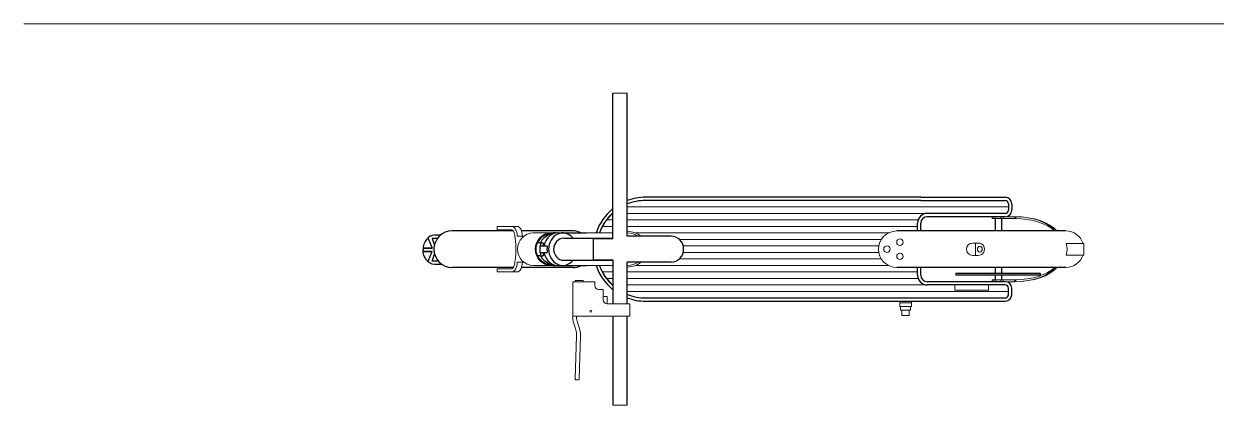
# Model space of a CAD drawing. Header units: millimetres. Extents: x 189 to 3861, y 181 to 2717.
# Drawn here: x 189 to 2025, y 619 to 1206 of the extents above; entities that cross this region are included whole.
import ezdxf

# ---------------------------------------------------------------- set-up
doc = ezdxf.new("R2010")
doc.units = ezdxf.units.MM
doc.layers.add('01_Contornos', color=7, linetype='Continuous', lineweight=20)

msp = doc.modelspace()

# ---------------------------------------------------------------- linework, layer by layer
at = {"color": 40, "true_color": 0xf8d731}
for p, q in [((1095.744, 875.512), (1095.744, 1099.019)), ((1117.744, 883.997), (1117.744, 1099.019)), ((1569.734, 939.012), (1145.734, 939.012)), ((1569.734, 939.012), (1699.734, 939.012)), ((1569.734, 934.012), (1145.734, 934.012)), ((1569.734, 934.012), (1699.734, 934.012)), ((1704.734, 929.012), (1704.734, 919.012)), ((1709.734, 929.012), (1709.734, 919.012)), ((1699.734, 914.012), (1579.734, 914.012)), ((1699.734, 909.012), (1579.734, 909.012)), ((1684.07, 906.012), (1684.07, 887.012)), ((1694.07, 906.012), (1694.07, 887.012)), ((942.16, 887.326), (848.346, 887.326)), ((1033.697, 887.326), (954.859, 887.326)), ((1117.744, 879.012), (1117.744, 896.054)), ((1793.071, 887.012), (1532.634, 887.012)), ((1564.734, 887.012), (1564.734, 899.012)), ((1569.734, 887.012), (1569.734, 899.012)), ((810.963, 875.572), (809.851, 875.572)), ((810.963, 875.572), (817.351, 860.572)), ((825.379, 875.572), (817.351, 875.572)), ((817.351, 875.572), (820.753, 865.364)), ((829.992, 880.572), (820.851, 880.572)), ((817.351, 860.572), (803.459, 860.572)), ((817.351, 860.572), (803.459, 860.572)), ((817.351, 860.572), (803.459, 860.572)), ((803.459, 860.572), (817.351, 860.572)), ((817.351, 855.572), (803.459, 855.572)), ((817.351, 855.572), (803.459, 855.572)), ((817.351, 855.572), (803.459, 855.572)), ((803.459, 855.572), (817.351, 855.572)), ((810.963, 840.572), (817.351, 855.572)), ((817.351, 840.572), (821.022, 851.586)), ((810.963, 840.572), (809.851, 840.572)), ((826.859, 840.572), (817.351, 840.572)), ((832.463, 835.572), (820.851, 835.572)), ((942.16, 830.697), (848.346, 830.697)), ((1033.697, 830.697), (954.859, 830.697)), ((1095.744, 842.511), (1095.744, 775.012)), ((1117.744, 775.012), (1117.744, 839.012)), ((1793.071, 831.012), (1532.634, 831.012)), ((1564.734, 819.012), (1564.734, 831.012)), ((1569.734, 819.012), (1569.734, 831.012)), ((1684.07, 831.012), (1684.07, 822.012)), ((1694.07, 831.012), (1694.07, 822.012)), ((1699.734, 809.012), (1579.734, 809.012)), ((1623.477, 822.012), (1753.477, 822.012)), ((1753.477, 819.012), (1623.477, 819.012)), ((1684.07, 819.012), (1684.07, 812.012)), ((1694.07, 819.012), (1694.07, 812.012)), ((1753.477, 822.012), (1753.477, 819.012)), ((1699.734, 804.012), (1579.734, 804.012)), ((1704.734, 789.012), (1704.734, 799.012)), ((1709.734, 789.012), (1709.734, 799.012)), ((1145.734, 784.012), (1569.734, 784.012)), ((1145.734, 779.012), (1569.734, 779.012)), ((1569.734, 784.012), (1699.734, 784.012)), ((1569.734, 779.012), (1699.734, 779.012)), ((1095.744, 756.012), (1095.744, 619.019)), ((1117.744, 619.019), (1117.744, 756.012))]:
    msp.add_line(p, q, dxfattribs=at)
for p, q in [((1010.618, 884.012), (1054.258, 884.012)), ((984.06, 869.012), (979.142, 869.012)), ((982.959, 864.012), (994.501, 864.012)), ((982.959, 864.012), (982.959, 854.012)), ((984.06, 869.012), (984.06, 864.012)), ((984.06, 869.012), (988.402, 869.012)), ((988.402, 869.012), (988.402, 864.012)), ((1019.832, 876.012), (1095.744, 876.012)), ((1065.25, 875.512), (1065.25, 842.511)), ((1065.25, 875.512), (1095.744, 875.512)), ((1185.27, 879.012), (1117.744, 879.012)), ((984.06, 849.012), (979.142, 849.012)), ((982.959, 854.012), (994.501, 854.012)), ((984.06, 854.012), (984.06, 849.012)), ((984.06, 849.012), (988.402, 849.012)), ((988.402, 854.012), (988.402, 849.012)), ((1010.618, 834.012), (1054.258, 834.012)), ((1019.832, 842.012), (1095.744, 842.012)), ((1065.25, 842.511), (1095.744, 842.511)), ((1185.27, 839.012), (1117.744, 839.012))]:
    msp.add_line(p, q)
for centre, radius, start, end in [((1145.734, 859.012), 80, 90, 110.479564), ((1699.734, 929.012), 10, 0, 90), ((1145.734, 859.012), 80, 128.672887, 161.790043), ((1145.734, 859.012), 75, 90, 111.912992), ((1699.734, 929.012), 5, 0, 90), ((1699.734, 919.012), 10, 270, 0), ((1699.734, 919.012), 5, 270, 0), ((1145.734, 859.012), 75, 131.799925, 160.528779), ((1579.734, 899.012), 15, 90, 180), ((1579.734, 899.012), 10, 90, 180), ((848.346, 859.012), 28.314, 90, 270), ((1033.697, 859.012), 28.314, 61.99935, 90), ((1033.697, 859.012), 28.314, 270, 298.00065), ((1145.734, 859.012), 80, 198.209957, 231.327113), ((1145.734, 859.012), 75, 199.471221, 228.200075), ((1579.734, 819.012), 15, 180, 270), ((1579.734, 819.012), 10, 180, 270), ((1699.734, 799.012), 10, 0, 90), ((1699.734, 799.012), 5, 0, 90), ((1145.734, 859.012), 75, 248.087008, 270), ((1145.734, 859.012), 80, 249.520436, 270), ((1699.734, 789.012), 10, 270, 0), ((1699.734, 789.012), 5, 270, 0)]:
    msp.add_arc(centre, radius, start, end, dxfattribs=at)
msp.add_arc((1145.734, 859.012), 80, 110.364135, 110.479564)
for centre, major_axis, ratio, start_param, end_param in [((1005.701, 859.012), (-28.978, 0), 0.86273015, 4.62743626, 7.93893436), ((1010.618, 859.012), (-28.978, 0), 0.86273015, 4.55867049, 5.87166846), ((1010.618, 859.012), (0, -25), 0.86933324, 2.96199593, 4.51103106), ((1018.383, 859.012), (0, -25), 0.86933324, 2.31855896, 7.106219), ((1000.266, 859.012), (-28.978, 0), 0.86273015, 4.71238898, 4.71239897), ((1015.795, 859.012), (0, -25), 0.86933324, 4.51103106, 4.9137469), ((1019.832, 859.012), (0, 17), 0.90910666, 0, 3.14159265), ((1185.27, 859.012), (0, -20), 0.96592583, 0, 3.14159265), ((1010.618, 859.012), (-28.978, 0), 0.86273015, 0.41151685, 1.72451481), ((1010.618, 859.012), (0, -25), 0.86933324, 4.9137469, 6.46278203)]:
    msp.add_ellipse(centre, major_axis=major_axis, ratio=ratio, start_param=start_param, end_param=end_param)
msp.add_ellipse((820.851, 858.072), major_axis=(0, 22.5), ratio=0.77777778, start_param=6.28318531, end_param=7.85398163, dxfattribs=at)
at = {"color": 40, "true_color": 0xf8d731, "extrusion": (0, 0, -1)}
msp.add_ellipse((820.851, 858.072), major_axis=(0, -22.5), ratio=0.77777778, start_param=6.28318531, end_param=7.85398163, dxfattribs=at)
at = {"layer": '01_Contornos'}
msp.add_line((188.539, 1205.76), (3860.633, 1205.76), dxfattribs=at)
at = {"layer": '01_Contornos', "color": 40, "true_color": 0xf8d731}
for p, q in [((1095.744, 1099.019), (1117.744, 1099.019)), ((1117.744, 924.012), (1704.734, 924.012)), ((1145.564, 934.012), (1699.734, 934.012)), ((1704.734, 929.012), (1704.734, 919.012)), ((1085.649, 904.012), (1095.744, 904.012)), ((1094.659, 914.012), (1095.744, 914.012)), ((1117.744, 914.012), (1579.734, 914.012)), ((1117.744, 904.012), (1565.592, 904.012)), ((1699.734, 914.012), (1579.734, 914.012)), ((1679.476, 909.012), (1679.476, 906.012)), ((1714.714, 909.012), (1679.476, 909.012)), ((1714.714, 906.012), (1679.476, 906.012)), ((1681.976, 909.012), (1681.976, 906.012)), ((1685.07, 909.012), (1685.07, 906.012)), ((1693.07, 909.012), (1693.07, 906.012)), ((1696.845, 909.012), (1696.845, 906.012)), ((1714.714, 909.012), (1714.714, 906.012)), ((1716.09, 909.005), (1716.09, 906.006)), ((940.185, 894.012), (917.465, 894.012)), ((917.465, 894.012), (917.465, 889.012)), ((940.185, 889.012), (917.465, 889.012)), ((940.185, 894.012), (948.194, 894.012)), ((972.9, 884.012), (1095.744, 884.012)), ((1074.938, 884.012), (1095.744, 884.012)), ((1079.316, 894.012), (1095.744, 894.012)), ((1117.744, 894.012), (1564.734, 894.012)), ((1130.211, 884.012), (1520.024, 884.012)), ((1532.634, 887.012), (1564.734, 887.012)), ((1564.734, 899.012), (1564.734, 887.012)), ((958.411, 879.012), (948.194, 879.012)), ((1198.048, 874.012), (1508.991, 874.012)), ((1203.976, 864.012), (1505.084, 864.012)), ((1658.353, 868.512), (1649.135, 868.512)), ((1653.917, 859.012), (1653.744, 868.512)), ((1820.83, 868.012), (1793.463, 868.012)), ((1820.83, 850.012), (1820.83, 868.012)), ((1203.976, 854.012), (1505.084, 854.012)), ((1658.353, 849.512), (1649.135, 849.512)), ((1653.917, 859.012), (1653.917, 849.512)), ((1793.463, 850.012), (1820.83, 850.012)), ((940.185, 829.012), (917.465, 829.012)), ((917.465, 824.012), (917.465, 829.012)), ((948.194, 839.012), (958.411, 839.012)), ((972.9, 834.012), (1095.744, 834.012)), ((1074.938, 834.012), (1095.744, 834.012)), ((1130.211, 834.012), (1520.024, 834.012)), ((1198.048, 844.012), (1508.991, 844.012)), ((1564.734, 831.012), (1532.634, 831.012)), ((1564.734, 831.012), (1564.734, 819.012)), ((940.185, 824.012), (917.465, 824.012)), ((940.185, 824.012), (948.194, 824.012)), ((1079.316, 824.012), (1095.744, 824.012)), ((1085.649, 814.012), (1095.744, 814.012)), ((1117.744, 824.012), (1564.734, 824.012)), ((1117.744, 814.012), (1565.592, 814.012)), ((1623.477, 819.012), (1623.477, 822.012)), ((1679.476, 809.012), (1679.476, 812.012)), ((1714.714, 812.012), (1679.476, 812.012)), ((1714.714, 809.012), (1679.476, 809.012)), ((1681.976, 809.012), (1681.976, 812.012)), ((1685.07, 809.012), (1685.07, 812.012)), ((1693.07, 809.012), (1693.07, 812.012)), ((1696.845, 809.012), (1696.845, 812.012)), ((1714.714, 809.012), (1714.714, 812.012)), ((1716.09, 809.019), (1716.09, 812.018)), ((1094.659, 804.012), (1095.744, 804.012)), ((1117.744, 804.012), (1579.734, 804.012)), ((1117.744, 794.012), (1704.734, 794.012)), ((1579.734, 804.012), (1622.178, 804.012)), ((1622.178, 804.012), (1622.178, 796.012)), ((1622.178, 796.012), (1672.382, 796.012)), ((1672.382, 796.012), (1673.796, 796.012)), ((1673.796, 804.012), (1699.734, 804.012)), ((1673.796, 796.012), (1673.796, 804.012)), ((1704.734, 789.012), (1704.734, 799.012)), ((1145.566, 784.012), (1699.734, 784.012)), ((1537.233, 779.012), (1537.233, 770.609)), ((1555.233, 776.604), (1537.233, 776.604)), ((1555.233, 779.012), (1555.233, 770.609)), ((1555.233, 770.609), (1537.233, 770.609)), ((1538.733, 765.174), (1538.733, 770.609)), ((1553.733, 765.174), (1538.733, 765.174)), ((1540.733, 757.091), (1540.733, 765.174)), ((1551.733, 757.091), (1540.733, 757.091)), ((1551.733, 765.174), (1551.733, 757.091)), ((1553.733, 770.609), (1553.733, 765.174)), ((1095.744, 619.019), (1117.744, 619.019))]:
    msp.add_line(p, q, dxfattribs=at)
at = {"layer": '01_Contornos', "color": 244, "true_color": 0x991b1e}
for p, q in [((1033.744, 756.012), (1033.744, 808.512)), ((1067.244, 809.012), (1034.244, 809.012)), ((1037.744, 811.012), (1049.744, 811.012)), ((1037.744, 811.012), (1037.744, 809.012)), ((1049.744, 811.012), (1049.744, 809.012)), ((1067.744, 808.512), (1067.744, 803.012)), ((1073.744, 797.012), (1080.244, 797.012)), ((1080.744, 796.512), (1080.744, 781.012)), ((1086.244, 786.012), (1080.744, 786.012)), ((1086.744, 775.012), (1086.744, 785.512)), ((1086.744, 775.012), (1121.744, 775.012)), ((1121.744, 775.012), (1121.744, 756.012)), ((1033.744, 756.012), (1039.744, 756.012)), ((1121.744, 756.012), (1033.744, 756.012)), ((1033.744, 756.012), (1036.744, 756.012)), ((1034.493, 748.246), (1038.536, 734.818)), ((1040.527, 748.246), (1044.57, 734.818)), ((1039.809, 726.169), (1037.76, 659.072)), ((1045.844, 726.099), (1043.872, 659.011)), ((1042.874, 658.07), (1038.76, 658.072))]:
    msp.add_line(p, q, dxfattribs=at)
at = {"layer": '01_Contornos', "color": 40, "true_color": 0xf8d731}
for centre in [(1517.634, 859.012), (1537.634, 869.932), (1537.634, 848.012)]:
    msp.add_circle(centre, 5, dxfattribs=at)
at = {"layer": '01_Contornos', "color": 244, "true_color": 0x991b1e}
msp.add_circle((1061.744, 763.512), 1.6, dxfattribs=at)
at = {"layer": '01_Contornos', "color": 40, "true_color": 0xf8d731}
for centre, radius, start, end in [((1145.649, 859.012), 75, 89.935243, 111.843195), ((1699.734, 929.012), 5, 0, 90), ((1699.734, 919.012), 5, 270, 0), ((1579.734, 899.012), 15, 90, 180), ((1532.634, 859.012), 28, 90, 270), ((1532.634, 859.012), 28, 90, 270), ((1793.071, 859.012), 28, 18.749341, 90), ((1649.417, 859.012), 9.5, 90.148922, 269.851078), ((1658.417, 859.012), 9.5, 269.615461, 90.384539), ((1770.139, 859.012), 25, 338.899804, 21.100196), ((1793.071, 859.012), 28, 270, 341.250659), ((1793.071, 859.012), 28, 352.478289, 7.521711), ((1579.734, 819.012), 15, 180, 270), ((1699.734, 799.012), 5, 0, 90), ((1699.734, 789.012), 5, 270, 0)]:
    msp.add_arc(centre, radius, start, end, dxfattribs=at)
at = {"layer": '01_Contornos'}
for centre, radius, start, end in [((1145.649, 859.012), 75, 131.713085, 160.528793), ((1145.649, 859.012), 75, 199.471209, 228.286915), ((1067.244, 808.512), 0.5, 0, 90), ((1080.244, 796.512), 0.5, 0, 90), ((1145.649, 859.012), 75, 248.156805, 270.063696)]:
    msp.add_arc(centre, radius, start, end, dxfattribs=at)
at = {"layer": '01_Contornos', "color": 244, "true_color": 0x991b1e}
for centre, radius, start, end in [((1034.244, 808.512), 0.5, 90, 180), ((1067.244, 808.512), 0.5, 0, 90), ((1073.744, 803.012), 6, 180, 270), ((1080.244, 796.512), 0.5, 0, 90), ((1086.744, 781.012), 6, 180, 270), ((1086.244, 785.512), 0.5, 0, 90), ((1053.644, 754.012), 20, 174.26083, 196.756035), ((1059.678, 754.012), 20, 174.26083, 196.756035), ((1009.809, 726.169), 30, 359.867098, 16.756035), ((1015.844, 726.169), 30, 359.867098, 16.756035), ((1038.76, 659.072), 1, 180, 270), ((1042.874, 659.07), 1, 269.936178, 356.633502)]:
    msp.add_arc(centre, radius, start, end, dxfattribs=at)
at = {"layer": '01_Contornos', "color": 40, "true_color": 0xf8d731}
for centre, major_axis, ratio, start_param, end_param in [((1714.714, 874.012), (-69.417, 0), 0.50419863, 3.52213985, 4.71238898), ((1714.714, 874.012), (66.417, 0), 0.52697283, 6.6637325, 7.85398163), ((1714.714, 874.012), (-66.417, 0), 0.48180373, 3.55993904, 4.71238898), ((940.185, 879.012), (0, 15), 0.53389957, 4.71238898, 6.28318531), ((940.185, 859.012), (0, -30), 0.19923501, 7.85398163, 9.42477796), ((948.194, 879.012), (0, 15), 0.53389957, 4.71238898, 6.28318531), ((972.9, 859.012), (0, 25), 0.96592583, 6.28318531, 9.42477796), ((1000.266, 859.012), (0, 25), 0.96592583, 6.28318531, 9.42477796), ((1116.714, 859.012), (32.41, 0), 0.84843347, 7.09759969, 7.82219151), ((1116.714, 859.012), (30, 0), 0.83333333, 7.21048053, 7.81963632), ((1116.714, 859.012), (30, 0), 0.83333333, 4.7467343, 5.35589009), ((1116.714, 859.012), (32.41, 0), 0.84843347, 4.7441791, 5.46877093)]:
    msp.add_ellipse(centre, major_axis=major_axis, ratio=ratio, start_param=start_param, end_param=end_param, dxfattribs=at)
msp.add_ellipse((1660.658, 859.012), major_axis=(0, 4.5), ratio=0.83144225, dxfattribs=at)
at = {"layer": '01_Contornos', "color": 40, "true_color": 0xf8d731, "extrusion": (0, 0, -1)}
for centre, major_axis, ratio, start_param, end_param in [((940.185, 859.012), (0, 30), 0.19923501, 7.85398163, 9.42477796), ((940.185, 839.012), (0, -15), 0.53389957, 4.71238898, 6.28318531), ((948.194, 839.012), (0, -15), 0.53389957, 4.71238898, 6.28318531), ((1714.714, 844.012), (-69.417, 0), 0.50419863, 3.52213985, 4.71238898), ((1714.714, 844.012), (-66.417, 0), 0.48180373, 3.55993904, 4.71238898), ((1714.714, 844.012), (66.417, 0), 0.52697283, 6.6637325, 7.85398163)]:
    msp.add_ellipse(centre, major_axis=major_axis, ratio=ratio, start_param=start_param, end_param=end_param, dxfattribs=at)

doc.saveas('drawing.dxf')
